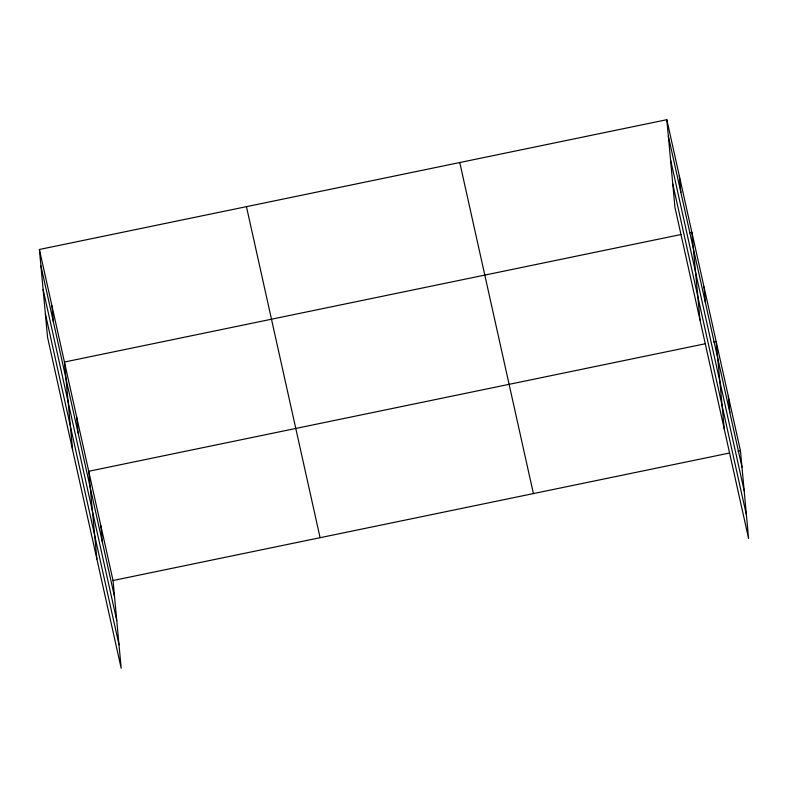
<?xml version="1.0" encoding="UTF-8"?>
<svg xmlns="http://www.w3.org/2000/svg" width="788" height="788" viewBox="0 0 788 788"><rect width="100%" height="100%" fill="white"/><g stroke="black" fill="none" stroke-linecap="round" stroke-linejoin="round"><path stroke-width="1.18" d="M39.4 249.481L113.039 580.52L121.185 668.293L47.546 337.244L39.4 249.481L666.815 119.707L740.454 450.756L748.6 538.519L674.961 207.48L666.815 119.707M681.019 234.509L64.439 362.037L72.575 449.8M689.451 232.765L691.854 232.263L700 320.036M705.319 343.755L88.739 471.273L96.885 559.047M713.751 342.012L716.154 341.509L724.3 429.283M113.039 580.52L729.629 453.001M738.051 451.258L740.454 450.756M668.342 136.137L741.981 467.185M670.529 159.678L744.168 490.727M672.775 183.939L746.413 514.978M459.768 162.535L533.407 493.584M246.447 206.653L320.086 537.702M40.927 265.901L114.565 596.949M43.104 289.442L116.752 620.491M45.359 313.703L118.998 644.742M728.309 396.137L729.836 412.557M704.009 286.891L705.526 303.311M679.335 175.99L680.862 192.41M100.894 525.901L102.41 542.321M76.584 416.655L78.111 433.075M51.919 305.754L53.446 322.174"/></g></svg>
